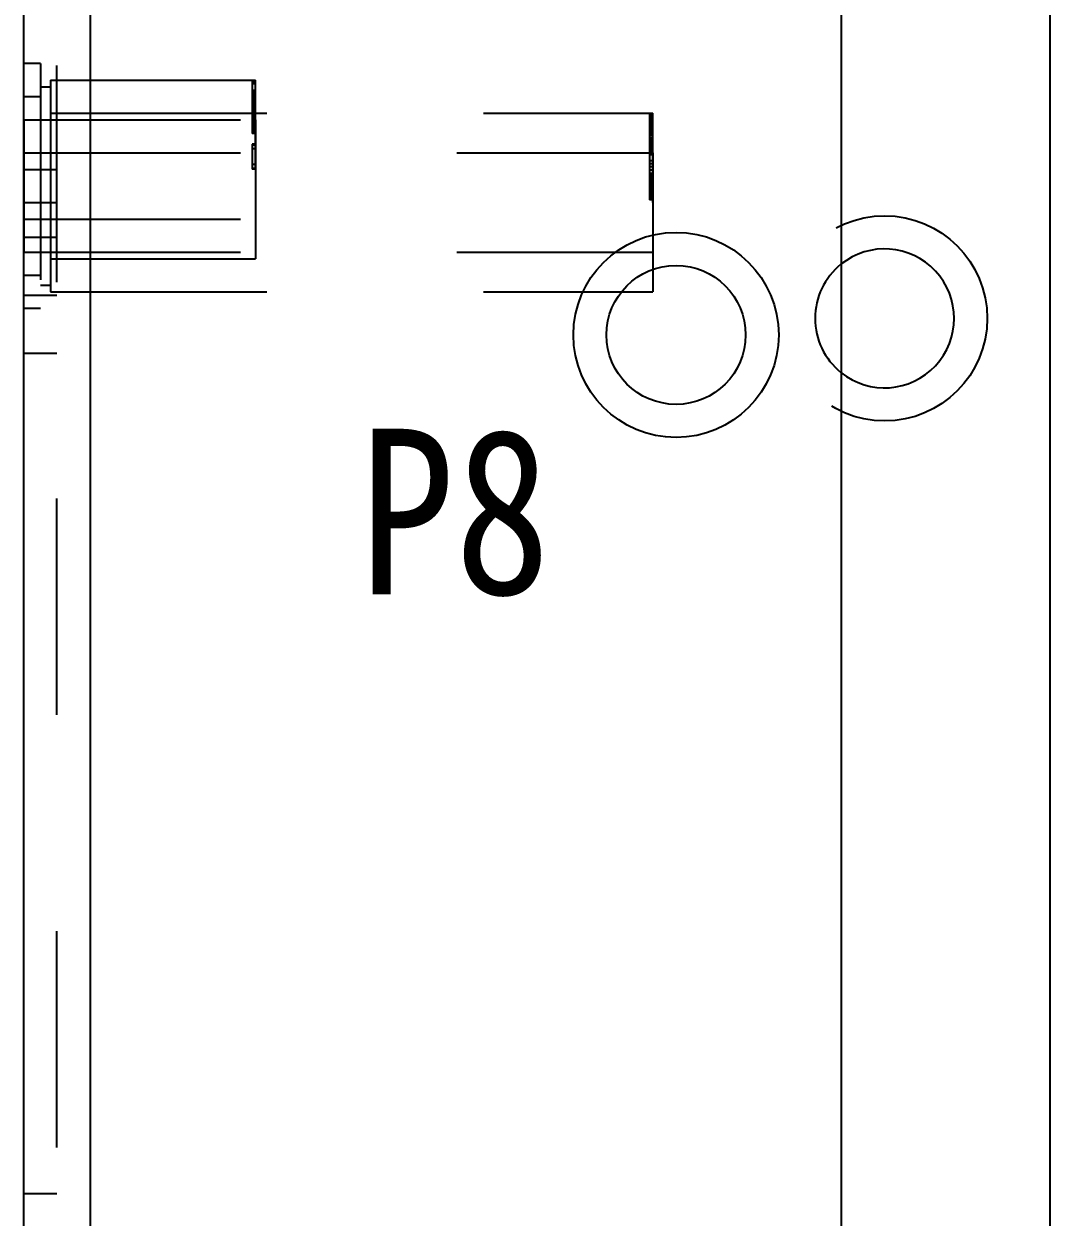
# Model space of a CAD drawing. Header units: millimetres. Extents: x 0 to 1189, y 25 to 866.
# Drawn here: x 622.97 to 653.97, y 447.3 to 483.37 of the extents above; entities that cross this region are included whole.
import ezdxf

# ---------------------------------------------------------------- set-up
doc = ezdxf.new("R2010")
doc.units = ezdxf.units.MM
doc.header["$LTSCALE"] = 65.395
doc.linetypes.add('HIDDEN', pattern=[0.2, 0.1, -0.1])
doc.layers.get('0').update_dxf_attribs({"linetype": 'CONTINUOUS'})
doc.layers.add('02___PRT_ALL_AXES', color=7, linetype='CONTINUOUS')
doc.layers.add('DEFAULT_2', color=8, linetype='HIDDEN')
doc.styles.get("Standard").update_dxf_attribs({"font": 'txt', "width": 0.85})

msp = doc.modelspace()

# ---------------------------------------------------------------- linework, layer by layer
at = {"color": 3, "linetype": 'Continuous'}
for p, q in [((624.973, 601.766), (624.973, 345.466)), ((622.973, 344.466), (622.973, 600.766)), ((647.673, 346.466), (647.673, 600.766))]:
    msp.add_line(p, q, dxfattribs=at)
at = {"color": 7, "linetype": 'Continuous'}
msp.add_line((653.973, 346.466), (653.973, 587.766), dxfattribs=at)
at = {"color": 3, "linetype": 'Continuous'}
msp.add_circle((642.673, 473.966), 3.1, dxfattribs=at)
at = {"color": 7, "linetype": 'Continuous'}
msp.add_circle((642.673, 473.966), 2.1, dxfattribs=at)
msp.add_arc((648.973, 474.466), 2.1, 231.0544, 128.9456, dxfattribs=at)
at = {"layer": '02___PRT_ALL_AXES', "color": 8, "linetype": 'HIDDEN'}
for p, q in [((623.773, 481.666), (629.973, 481.666)), ((622.973, 480.466), (622.973, 476.466)), ((622.973, 480.466), (629.973, 480.466)), ((623.773, 480.666), (641.973, 480.666)), ((629.973, 480.466), (629.973, 476.266)), ((622.973, 479.466), (641.973, 479.466)), ((641.973, 479.466), (641.973, 475.927)), ((622.973, 477.466), (629.973, 477.466)), ((622.973, 476.466), (641.973, 476.466)), ((623.773, 476.266), (629.973, 476.266)), ((623.773, 475.266), (641.064, 475.266))]:
    msp.add_line(p, q, dxfattribs=at)
at = {"layer": '02___PRT_ALL_AXES', "color": 7, "linetype": 'Continuous'}
for p in [(641.973, 475.927), (641.064, 475.266)]:
    msp.add_line(p, (641.973, 475.266), dxfattribs=at)
at = {"layer": 'DEFAULT_2', "color": 8, "linetype": 'HIDDEN'}
for p, q in [((623.973, 344.775), (623.973, 600.766)), ((623.473, 482.166), (622.973, 482.166)), ((623.473, 482.166), (623.473, 474.766)), ((623.473, 481.466), (623.773, 481.466)), ((623.773, 481.666), (623.773, 475.266)), ((629.873, 481.664), (629.873, 480.049)), ((629.873, 481.664), (629.973, 481.664)), ((629.873, 481.66), (629.973, 481.66)), ((629.873, 481.652), (629.973, 481.652)), ((629.873, 481.649), (629.973, 481.649)), ((629.873, 481.607), (629.973, 481.607)), ((629.873, 481.577), (629.973, 481.577)), ((629.973, 481.553), (629.873, 481.553)), ((629.973, 478.966), (629.973, 481.666)), ((623.473, 481.166), (622.973, 481.166)), ((629.973, 481.354), (629.873, 481.354)), ((629.973, 481.35), (629.873, 481.35)), ((629.973, 481.348), (629.873, 481.348)), ((629.873, 481.325), (629.973, 481.325)), ((629.973, 481.317), (629.873, 481.317)), ((629.973, 481.273), (629.873, 481.273)), ((629.973, 481.26), (629.873, 481.26)), ((629.973, 481.257), (629.873, 481.257)), ((629.973, 481.245), (629.873, 481.245)), ((629.873, 481.233), (629.973, 481.233)), ((629.973, 481.221), (629.873, 481.221)), ((629.973, 481.219), (629.873, 481.219)), ((629.973, 481.176), (629.873, 481.176)), ((629.973, 481.157), (629.873, 481.157)), ((629.973, 481.097), (629.873, 481.097)), ((629.973, 481.085), (629.873, 481.085)), ((629.973, 481.045), (629.873, 481.045)), ((629.973, 481.028), (629.873, 481.028)), ((629.973, 480.987), (629.873, 480.987)), ((629.973, 480.952), (629.873, 480.952)), ((629.973, 480.94), (629.873, 480.94)), ((629.973, 480.901), (629.873, 480.901)), ((629.973, 480.901), (629.873, 480.901)), ((629.973, 480.886), (629.873, 480.886)), ((629.973, 480.867), (629.873, 480.867)), ((629.973, 480.858), (629.873, 480.858)), ((629.973, 480.848), (629.873, 480.848)), ((629.973, 480.828), (629.873, 480.828)), ((629.973, 480.816), (629.873, 480.816)), ((629.973, 480.814), (629.873, 480.814)), ((629.973, 480.811), (629.873, 480.811)), ((629.973, 480.806), (629.873, 480.806)), ((629.973, 480.785), (629.873, 480.785)), ((629.973, 480.753), (629.873, 480.753)), ((629.973, 480.751), (629.873, 480.751)), ((629.973, 480.735), (629.873, 480.735)), ((629.973, 480.723), (629.873, 480.723)), ((629.973, 480.718), (629.873, 480.718)), ((622.973, 480.466), (623.973, 480.466)), ((629.973, 480.698), (629.873, 480.698)), ((629.973, 480.684), (629.873, 480.684)), ((629.973, 480.684), (629.873, 480.684)), ((629.973, 480.677), (629.873, 480.677)), ((629.973, 480.64), (629.873, 480.64)), ((629.973, 480.638), (629.873, 480.638)), ((629.973, 480.626), (629.873, 480.626)), ((629.973, 480.626), (629.873, 480.626)), ((629.973, 480.608), (629.873, 480.608)), ((629.973, 480.607), (629.873, 480.607)), ((629.973, 480.561), (629.873, 480.561)), ((629.973, 480.536), (629.873, 480.536)), ((629.973, 480.531), (629.873, 480.531)), ((629.973, 480.527), (629.873, 480.527)), ((629.973, 480.495), (629.873, 480.495)), ((629.973, 480.493), (629.873, 480.493)), ((629.973, 480.478), (629.873, 480.478)), ((629.973, 480.462), (629.873, 480.462)), ((629.973, 480.458), (629.873, 480.458)), ((629.973, 480.441), (629.873, 480.441)), ((629.973, 480.435), (629.873, 480.435)), ((629.973, 480.434), (629.873, 480.434)), ((629.973, 480.43), (629.873, 480.43)), ((629.973, 480.413), (629.873, 480.413)), ((629.973, 480.379), (629.873, 480.379)), ((629.973, 480.369), (629.873, 480.369)), ((629.973, 480.356), (629.873, 480.356)), ((629.973, 480.349), (629.873, 480.349)), ((641.873, 480.644), (641.873, 478.842)), ((641.873, 480.644), (641.973, 480.644)), ((641.873, 480.624), (641.973, 480.624)), ((641.973, 480.577), (641.873, 480.577)), ((641.873, 480.573), (641.973, 480.573)), ((641.973, 480.561), (641.873, 480.561)), ((641.873, 480.557), (641.973, 480.557)), ((641.973, 480.538), (641.873, 480.538)), ((641.873, 480.521), (641.973, 480.521)), ((641.873, 480.505), (641.973, 480.505)), ((641.973, 480.489), (641.873, 480.489)), ((641.973, 480.48), (641.873, 480.48)), ((641.973, 480.475), (641.873, 480.475)), ((641.973, 480.467), (641.873, 480.467)), ((641.973, 480.465), (641.873, 480.465)), ((641.973, 480.439), (641.873, 480.439)), ((641.973, 480.434), (641.873, 480.434)), ((641.973, 480.431), (641.873, 480.431)), ((641.973, 480.429), (641.873, 480.429)), ((641.973, 480.415), (641.873, 480.415)), ((641.973, 480.404), (641.873, 480.404)), ((641.873, 480.391), (641.973, 480.391)), ((641.973, 480.378), (641.873, 480.378)), ((641.973, 480.356), (641.873, 480.356)), ((641.973, 480.345), (641.873, 480.345)), ((641.973, 477.966), (641.973, 480.666)), ((629.973, 480.335), (629.873, 480.335)), ((629.973, 480.288), (629.873, 480.288)), ((629.973, 480.284), (629.873, 480.284)), ((629.973, 480.259), (629.873, 480.259)), ((629.973, 480.25), (629.873, 480.25)), ((629.973, 480.235), (629.873, 480.235)), ((629.973, 480.225), (629.873, 480.225)), ((629.973, 480.201), (629.873, 480.201)), ((629.973, 480.196), (629.873, 480.196)), ((629.973, 480.149), (629.873, 480.149)), ((629.973, 480.115), (629.873, 480.115)), ((629.973, 480.054), (629.873, 480.054)), ((629.973, 480.049), (629.873, 480.049)), ((641.873, 480.332), (641.973, 480.332)), ((641.973, 480.293), (641.873, 480.293)), ((641.973, 480.283), (641.873, 480.283)), ((641.973, 480.246), (641.873, 480.246)), ((641.973, 480.215), (641.873, 480.215)), ((641.973, 480.164), (641.873, 480.164)), ((641.973, 480.134), (641.873, 480.134)), ((641.973, 480.113), (641.873, 480.113)), ((641.973, 480.095), (641.873, 480.095)), ((641.973, 480.089), (641.873, 480.089)), ((641.973, 480.073), (641.873, 480.073)), ((641.973, 480.059), (641.873, 480.059)), ((641.973, 480.032), (641.873, 480.032)), ((641.973, 480.01), (641.873, 480.01)), ((641.973, 480.007), (641.873, 480.007)), ((641.973, 480), (641.873, 480)), ((629.873, 479.728), (629.873, 478.972)), ((629.973, 479.728), (629.873, 479.728)), ((629.873, 479.716), (629.973, 479.716)), ((629.973, 479.704), (629.873, 479.704)), ((641.973, 479.93), (641.873, 479.93)), ((641.973, 479.92), (641.873, 479.92)), ((641.973, 479.914), (641.873, 479.914)), ((641.973, 479.901), (641.873, 479.901)), ((641.973, 479.889), (641.873, 479.889)), ((641.973, 479.877), (641.873, 479.877)), ((641.973, 479.841), (641.873, 479.841)), ((641.973, 479.832), (641.873, 479.832)), ((641.973, 479.83), (641.873, 479.83)), ((641.973, 479.828), (641.873, 479.828)), ((641.973, 479.816), (641.873, 479.816)), ((641.973, 479.794), (641.873, 479.794)), ((641.973, 479.784), (641.873, 479.784)), ((641.973, 479.767), (641.873, 479.767)), ((641.973, 479.757), (641.873, 479.757)), ((641.973, 479.753), (641.873, 479.753)), ((641.973, 479.743), (641.873, 479.743)), ((641.973, 479.738), (641.873, 479.738)), ((641.973, 479.726), (641.873, 479.726)), ((641.973, 479.713), (641.873, 479.713)), ((641.973, 479.706), (641.873, 479.706)), ((641.973, 479.694), (641.873, 479.694)), ((641.973, 479.682), (641.873, 479.682)), ((641.973, 479.682), (641.873, 479.682)), ((641.973, 479.679), (641.873, 479.679)), ((641.973, 479.672), (641.873, 479.672)), ((641.973, 479.667), (641.873, 479.667)), ((641.973, 479.666), (641.873, 479.666)), ((641.973, 479.661), (641.873, 479.661)), ((641.973, 479.654), (641.873, 479.654)), ((641.973, 479.649), (641.873, 479.649)), ((641.973, 479.637), (641.873, 479.637)), ((641.973, 479.637), (641.873, 479.637)), ((641.973, 479.635), (641.873, 479.635)), ((641.973, 479.622), (641.873, 479.622)), ((622.973, 479.466), (623.973, 479.466)), ((629.873, 479.598), (629.973, 479.598)), ((641.973, 479.617), (641.873, 479.617)), ((641.973, 479.605), (641.873, 479.605)), ((641.973, 479.598), (641.873, 479.598)), ((641.973, 479.59), (641.873, 479.59)), ((641.973, 479.586), (641.873, 479.586)), ((641.973, 479.58), (641.873, 479.58)), ((641.973, 479.564), (641.873, 479.564)), ((641.873, 479.519), (641.973, 479.519)), ((641.973, 479.505), (641.873, 479.505)), ((641.973, 479.485), (641.873, 479.485)), ((641.973, 479.477), (641.873, 479.477)), ((641.973, 479.444), (641.873, 479.444)), ((641.973, 479.441), (641.873, 479.441)), ((641.973, 479.426), (641.873, 479.426)), ((641.873, 479.415), (641.973, 479.415)), ((622.973, 478.966), (623.973, 478.966)), ((629.973, 479.118), (629.873, 479.118)), ((629.973, 478.996), (629.873, 478.996)), ((629.973, 478.972), (629.873, 478.972)), ((641.973, 479.23), (641.873, 479.23)), ((641.973, 479.132), (641.873, 479.132)), ((641.973, 479.042), (641.873, 479.042)), ((641.973, 478.944), (641.873, 478.944)), ((641.973, 478.842), (641.873, 478.842)), ((641.873, 478.831), (641.873, 478.053)), ((641.973, 478.831), (641.873, 478.831)), ((641.973, 478.825), (641.873, 478.825)), ((641.973, 478.783), (641.873, 478.783)), ((641.973, 478.782), (641.873, 478.782)), ((641.973, 478.766), (641.873, 478.766)), ((641.973, 478.765), (641.873, 478.765)), ((641.973, 478.73), (641.873, 478.73)), ((641.973, 478.724), (641.873, 478.724)), ((641.973, 478.703), (641.873, 478.703)), ((641.973, 478.701), (641.873, 478.701)), ((641.973, 478.695), (641.873, 478.695)), ((641.973, 478.677), (641.873, 478.677)), ((641.973, 478.671), (641.873, 478.671)), ((641.973, 478.668), (641.873, 478.668)), ((641.973, 478.651), (641.873, 478.651)), ((641.973, 478.644), (641.873, 478.644)), ((641.973, 478.636), (641.873, 478.636)), ((641.973, 478.634), (641.873, 478.634)), ((641.973, 478.621), (641.873, 478.621)), ((641.873, 478.599), (641.973, 478.599)), ((641.973, 478.595), (641.873, 478.595)), ((641.973, 478.592), (641.873, 478.592)), ((641.973, 478.579), (641.873, 478.579)), ((641.973, 478.539), (641.873, 478.539)), ((641.973, 478.536), (641.873, 478.536)), ((641.873, 478.515), (641.973, 478.515)), ((641.973, 478.509), (641.873, 478.509)), ((641.973, 478.506), (641.873, 478.506)), ((641.973, 478.473), (641.873, 478.473)), ((641.973, 478.443), (641.873, 478.443)), ((641.973, 478.437), (641.873, 478.437)), ((641.973, 478.41), (641.873, 478.41)), ((641.973, 478.407), (641.873, 478.407)), ((641.973, 478.399), (641.873, 478.399)), ((641.973, 478.394), (641.873, 478.394)), ((641.973, 478.337), (641.873, 478.337)), ((641.973, 478.331), (641.873, 478.331)), ((641.973, 478.328), (641.873, 478.328)), ((641.973, 478.301), (641.873, 478.301)), ((641.973, 478.298), (641.873, 478.298)), ((641.973, 478.295), (641.873, 478.295)), ((641.973, 478.282), (641.873, 478.282)), ((641.973, 478.258), (641.873, 478.258)), ((641.973, 478.248), (641.873, 478.248)), ((641.973, 478.244), (641.873, 478.244)), ((641.973, 478.215), (641.873, 478.215)), ((641.973, 478.203), (641.873, 478.203)), ((641.973, 478.201), (641.873, 478.201)), ((641.973, 478.2), (641.873, 478.2)), ((641.973, 478.193), (641.873, 478.193)), ((641.973, 478.19), (641.873, 478.19)), ((622.973, 477.966), (623.973, 477.966)), ((641.973, 478.169), (641.873, 478.169)), ((641.973, 478.166), (641.873, 478.166)), ((641.973, 478.16), (641.873, 478.16)), ((641.973, 478.151), (641.873, 478.151)), ((641.973, 478.113), (641.873, 478.113)), ((641.973, 478.098), (641.873, 478.098)), ((641.973, 478.071), (641.873, 478.071)), ((641.973, 478.066), (641.873, 478.066)), ((641.973, 478.053), (641.873, 478.053)), ((622.973, 477.466), (623.973, 477.466)), ((622.973, 476.916), (623.973, 476.916)), ((622.973, 476.466), (623.973, 476.466)), ((623.473, 475.766), (622.973, 475.766)), ((623.473, 475.466), (623.773, 475.466)), ((622.973, 475.166), (623.973, 475.166)), ((623.473, 474.766), (622.973, 474.766)), ((622.973, 473.416), (623.973, 473.416)), ((622.973, 448.016), (623.973, 448.016))]:
    msp.add_line(p, q, dxfattribs=at)
msp.add_circle((648.973, 474.466), 3.1, dxfattribs=at)
msp.add_arc((648.973, 474.466), 2.1, 128.9456, 231.0544, dxfattribs=at)

# ---------------------------------------------------------------- texts
at = {"color": 2, "linetype": 'Continuous', "insert": (633.096, 471.131), "char_height": 5, "width": 8.5, "attachment_point": 1, "line_spacing_factor": 0.9}
msp.add_mtext('P8', dxfattribs=at)

doc.saveas('drawing.dxf')
